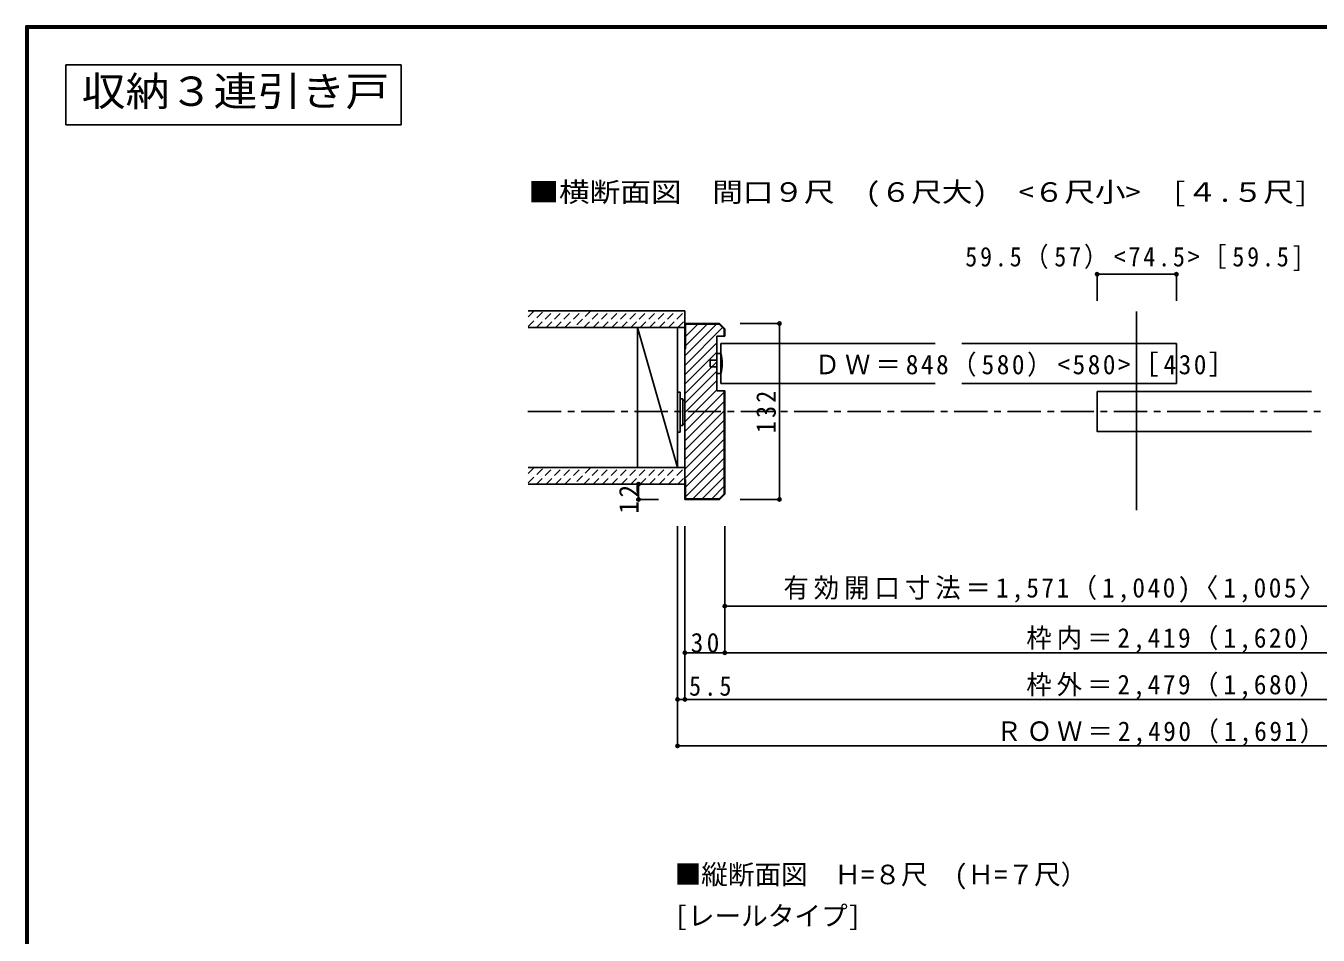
# Model space of a CAD drawing. Units: millimetres at full size, sheet at 1:5; details may follow other scales. Extents: x -973 to 977, y -718 to 696.
# Drawn here: x -973 to -3, y 14 to 696 of the extents above; entities that cross this region are included whole.
import ezdxf
from ezdxf.enums import TextEntityAlignment as Align

# ---------------------------------------------------------------- set-up
doc = ezdxf.new("R2010")
doc.units = ezdxf.units.MM
doc.header["$LTSCALE"] = 5
doc.header["$PDMODE"] = 32
doc.header["$PDSIZE"] = 2.5
doc.linetypes.add('CHAIN1', pattern=[8, 5, -1, 1, -1])
doc.linetypes.add('DASHED1', pattern=[1.8, 1.2, -0.6])
for name, color, linetype in [('0-1_通り芯', 4, 'CHAIN1'), ('0-3_仕上げ', 2, 'Continuous'), ('0-4_枠', 3, 'Continuous'), ('0-6_扉', 6, 'Continuous'), ('0-7_金物', 7, 'Continuous'), ('0-A_文字', 7, 'Continuous'), ('0-B_寸法', 7, 'Continuous'), ('0-C_ハッチ', 4, 'DASHED1'), ('F-1_枠', 6, 'Continuous')]:
    doc.layers.add(name, color=color, linetype=linetype)
doc.styles.add('ＭＳ ゴシック', font='')
doc.styles.get('ＭＳ ゴシック').set_extended_font_data('MS Gothic')

msp = doc.modelspace()

# ---------------------------------------------------------------- linework, layer by layer
at = {"layer": '0-1_通り芯'}
msp.add_line((-596.538, 406.5), (599.844, 406.5), dxfattribs=at)
at = {"layer": '0-3_仕上げ'}
for p, q in [((-478.656, 482), (-596.156, 482)), ((-478.656, 469.5), (-596.156, 469.5)), ((-478.656, 364.5), (-596.156, 364.5)), ((-478.656, 352), (-596.156, 352))]:
    msp.add_line(p, q, dxfattribs=at)
at = {"layer": '0-3_仕上げ', "color": 7}
msp.add_line((-484.156, 469.5), (-484.156, 364.5), dxfattribs=at)
at = {"layer": '0-4_枠'}
for p, q in [((-478.656, 482), (-478.656, 340.5)), ((-139.656, 332.5), (-139.656, 481.5)), ((-478.656, 472.5), (-452.656, 472.5)), ((-478.156, 472), (-452.863, 472)), ((-452.863, 472), (-449.156, 468.293)), ((-452.656, 472.5), (-448.656, 468.5)), ((-449.156, 463), (-449.156, 468.293)), ((-448.656, 463), (-448.656, 468.5)), ((-454.656, 463), (-454.656, 422)), ((-448.656, 463), (-454.656, 463)), ((-454.656, 422), (-448.656, 422)), ((-449.156, 344.707), (-449.156, 422)), ((-448.656, 344.5), (-448.656, 422)), ((-478.156, 355.5), (-478.656, 355.5)), ((-478.156, 355.5), (-478.156, 341)), ((-478.656, 340.5), (-452.656, 340.5)), ((-452.863, 341), (-478.156, 341)), ((-452.863, 341), (-449.156, 344.707)), ((-452.656, 340.5), (-448.656, 344.5))]:
    msp.add_line(p, q, dxfattribs=at)
msp.add_lwpolyline([(-478.156, 472), (-478.156, 453.5), (-478.656, 453.5)], dxfattribs=at)
at = {"layer": '0-6_扉'}
for p, q in [((-451.656, 457.5), (-451.656, 427.5)), ((-451.656, 457.5), (-290.656, 457.5)), ((-270.656, 457.5), (-109.656, 457.5)), ((-109.656, 457.5), (-109.656, 427.5)), ((-451.656, 427.5), (-290.656, 427.5)), ((-270.656, 427.5), (-109.656, 427.5)), ((-169.156, 421.5), (-8.156, 421.5))]:
    msp.add_line(p, q, dxfattribs=at)
msp.add_lwpolyline([(-169.156, 421.5), (-169.156, 391.5), (-8.156, 391.5)], dxfattribs=at)
at = {"layer": '0-7_金物'}
for p, q in [((-454.656, 450), (-454.656, 435)), ((-451.656, 450), (-454.656, 450)), ((-459.656, 445), (-454.656, 445)), ((-459.656, 440), (-459.656, 445)), ((-454.656, 440), (-459.656, 440)), ((-454.656, 435), (-451.656, 435)), ((-484.156, 421), (-484.156, 391)), ((-484.156, 421), (-482.156, 421)), ((-482.156, 391), (-482.156, 421)), ((-482.156, 416), (-480.156, 416)), ((-480.156, 396), (-480.156, 416)), ((-478.656, 415), (-480.156, 415)), ((-478.656, 397.5), (-478.656, 415.5)), ((-484.156, 391), (-482.156, 391)), ((-482.156, 396), (-480.156, 396)), ((-480.156, 397), (-478.656, 397))]:
    msp.add_line(p, q, dxfattribs=at)
msp.add_arc((-479.281, 442.5), 28.625, 344.81071, 15.18929, dxfattribs=at)
at = {"layer": '0-A_文字', "color": 3}
for p, q in [((-943.333, 666.667), (-943.333, 621.667)), ((-943.333, 666.667), (-691.667, 666.667)), ((-691.667, 666.667), (-691.667, 621.667)), ((-943.333, 621.667), (-691.667, 621.667))]:
    msp.add_line(p, q, dxfattribs=at)
at = {"layer": '0-A_文字'}
for q in [(-514.156, 364.5), (-484.156, 364.5)]:
    msp.add_line((-514.156, 469.5), q, dxfattribs=at)
at = {"layer": '0-B_寸法', "color": 4}
for p, q in [((-169.156, 509.417), (-109.656, 509.417)), ((-169.156, 509.417), (-169.156, 489.417)), ((-109.656, 509.417), (-109.656, 489.417)), ((-407.672, 472.5), (-437.117, 472.5)), ((-407.672, 340.5), (-407.672, 472.5)), ((-513.443, 352), (-498.434, 352)), ((-513.443, 352), (-513.443, 340.5)), ((-513.443, 340.5), (-498.434, 340.5)), ((-407.672, 340.5), (-437.117, 340.5)), ((-484.156, 155.5), (-484.156, 320.5)), ((-478.656, 190.5), (-478.656, 320.5)), ((-448.656, 225.5), (-448.656, 320.5)), ((-448.656, 260.5), (109.344, 260.5)), ((482.344, 225.5), (-478.656, 225.5)), ((-484.156, 190.5), (-478.656, 190.5)), ((-478.656, 190.5), (482.344, 190.5)), ((487.844, 155.5), (-484.156, 155.5))]:
    msp.add_line(p, q, dxfattribs=at)
at = {"layer": '0-B_寸法'}
for p in [(-169.156, 509.417), (-109.656, 509.417), (-407.672, 472.5), (-513.443, 352), (-513.443, 340.5), (-407.672, 340.5), (-448.656, 260.5), (-478.656, 225.5), (-448.656, 225.5), (-484.156, 190.5), (-478.656, 190.5), (-484.156, 155.5)]:
    msp.add_point(p, dxfattribs=at)
at = {"layer": '0-C_ハッチ'}
for p, q in [((-596.156, 477.413), (-591.569, 482)), ((-596.156, 470.342), (-584.498, 482)), ((-589.927, 469.5), (-577.427, 482)), ((-582.855, 469.5), (-570.355, 482)), ((-575.784, 469.5), (-563.284, 482)), ((-568.713, 469.5), (-556.213, 482)), ((-549.142, 482), (-561.642, 469.5)), ((-554.571, 469.5), (-542.071, 482)), ((-547.5, 469.5), (-535, 482)), ((-540.429, 469.5), (-527.929, 482)), ((-533.358, 469.5), (-520.858, 482)), ((-526.287, 469.5), (-513.787, 482)), ((-519.216, 469.5), (-506.716, 482)), ((-512.145, 469.5), (-499.645, 482)), ((-505.074, 469.5), (-492.574, 482)), ((-498.003, 469.5), (-485.503, 482)), ((-490.932, 469.5), (-478.656, 481.776)), ((-483.861, 469.5), (-478.656, 474.705)), ((-596.156, 359.913), (-591.569, 364.5)), ((-596.156, 352.842), (-584.498, 364.5)), ((-589.927, 352), (-577.427, 364.5)), ((-582.855, 352), (-570.355, 364.5)), ((-575.784, 352), (-563.284, 364.5)), ((-568.713, 352), (-556.213, 364.5)), ((-549.142, 364.5), (-561.642, 352)), ((-554.571, 352), (-542.071, 364.5)), ((-547.5, 352), (-535, 364.5)), ((-540.429, 352), (-527.929, 364.5)), ((-533.358, 352), (-520.858, 364.5)), ((-526.287, 352), (-513.787, 364.5)), ((-519.216, 352), (-506.716, 364.5)), ((-512.145, 352), (-499.645, 364.5)), ((-505.074, 352), (-492.574, 364.5)), ((-498.003, 352), (-485.503, 364.5)), ((-490.932, 352), (-478.656, 364.276)), ((-483.861, 352), (-478.656, 357.205))]:
    msp.add_line(p, q, dxfattribs=at)
at = {"layer": '0-C_ハッチ', "linetype": 'Continuous'}
for p, q in [((-478.656, 448.135), (-454.791, 472)), ((-478.656, 441.064), (-450.291, 469.428)), ((-478.156, 455.706), (-461.862, 472)), ((-478.156, 462.777), (-468.933, 472)), ((-478.656, 433.993), (-454.656, 457.993)), ((-478.656, 426.922), (-454.656, 450.922)), ((-478.656, 419.851), (-454.656, 443.851)), ((-478.656, 412.78), (-454.656, 436.78)), ((-478.656, 405.709), (-454.656, 429.709)), ((-478.656, 398.638), (-454.656, 422.638)), ((-478.656, 391.567), (-449.156, 421.067)), ((-478.656, 384.495), (-449.156, 413.996)), ((-478.656, 377.424), (-449.156, 406.924)), ((-478.656, 370.353), (-449.156, 399.853)), ((-478.656, 363.282), (-449.156, 392.782)), ((-478.656, 356.211), (-449.156, 385.711)), ((-478.156, 349.64), (-449.156, 378.64)), ((-478.156, 342.569), (-449.156, 371.569)), ((-472.654, 341), (-449.156, 364.498)), ((-465.583, 341), (-449.156, 357.427)), ((-458.512, 341), (-449.156, 350.356))]:
    msp.add_line(p, q, dxfattribs=at)
at = {"layer": 'F-1_枠'}
for p, q in [((-973.347, 695.833), (-973.347, -700.833)), ((-973.347, 695.833), (976.653, 695.833)), ((-973.347, 695), (976.653, 695)), ((-973.347, 694.167), (976.653, 694.167)), ((-972.514, 695.833), (-972.514, -700.833)), ((-971.68, 695.833), (-971.68, -700.833))]:
    msp.add_line(p, q, dxfattribs=at)

# ---------------------------------------------------------------- texts
at = {"layer": '0-A_文字', "color": 3, "style": 'ＭＳ ゴシック', "width": 1.1}
msp.add_text('収納３連引き戸', height=21.99, dxfattribs=at).set_placement((-931.458, 629.167), align=Align.BOTTOM_LEFT)
at = {"layer": '0-A_文字', "style": 'ＭＳ ゴシック', "width": 1.15}
msp.add_text('■横断面図\u3000間口９尺\u3000(６尺大)\u3000<６尺小>\u3000[４.５尺]', height=14.66, dxfattribs=at).set_placement((-596.156, 559.417), align=Align.BOTTOM_LEFT)
at = {"layer": '0-A_文字', "style": 'ＭＳ ゴシック'}
for s, p in [('■縦断面図\u3000Ｈ=８尺\u3000(Ｈ=７尺）', (-486.372, 47.351)), ('[レールタイプ]', (-486.372, 16.336))]:
    msp.add_text(s, height=14.66, dxfattribs=at).set_placement(p, align=Align.BOTTOM_LEFT)
at = {"layer": '0-A_文字', "insert": (-381.178, 432.5), "char_height": 14.66, "attachment_point": 7, "style": 'ＭＳ ゴシック'}
msp.add_mtext('\\T1.2;\\W0.95;ＤＷ＝848（580）<580>［430］', dxfattribs=at)
at = {"layer": '0-B_寸法', "char_height": 14.66, "attachment_point": 7, "style": 'ＭＳ ゴシック'}
for s, insert in [('\\T1.24;\\W0.9;59.5（57）<74.5>［59.5]', (-268.156, 511.917)), ('\\T1.2;\\W0.95;有効開口寸法＝1,571（1,040)〈1,005〉[735］', (-404.656, 263)), ('\\T1.2;\\W0.95;枠内＝2,419（1,620）〈1,585〉［1,165］', (-222.321, 225.5)), ('\\T1.27;\\W0.95;30', (-474.281, 225.5)), ('\\T1.27;\\W0.9;5.5', (-475.472, 193)), ('\\T1.2;\\W0.95;枠外＝2,479（1,680）〈1,645〉［1,225］', (-222.321, 190.5)), ('\\T1.2;\\W0.95;ＲＯＷ＝2,490（1,691）〈1,656〉［1,236］', (-244.821, 155.5))]:
    msp.add_mtext(s, dxfattribs=dict(at, insert=insert))
at = {"layer": '0-B_寸法', "char_height": 14.66, "attachment_point": 7, "rotation": 90, "style": 'ＭＳ ゴシック'}
for s, insert in [('\\T1.27;\\W0.9;132', (-410.172, 390.25)), ('\\T1.27;\\W0.95;12', (-513.443, 329.875))]:
    msp.add_mtext(s, dxfattribs=dict(at, insert=insert))

doc.saveas('drawing.dxf')
